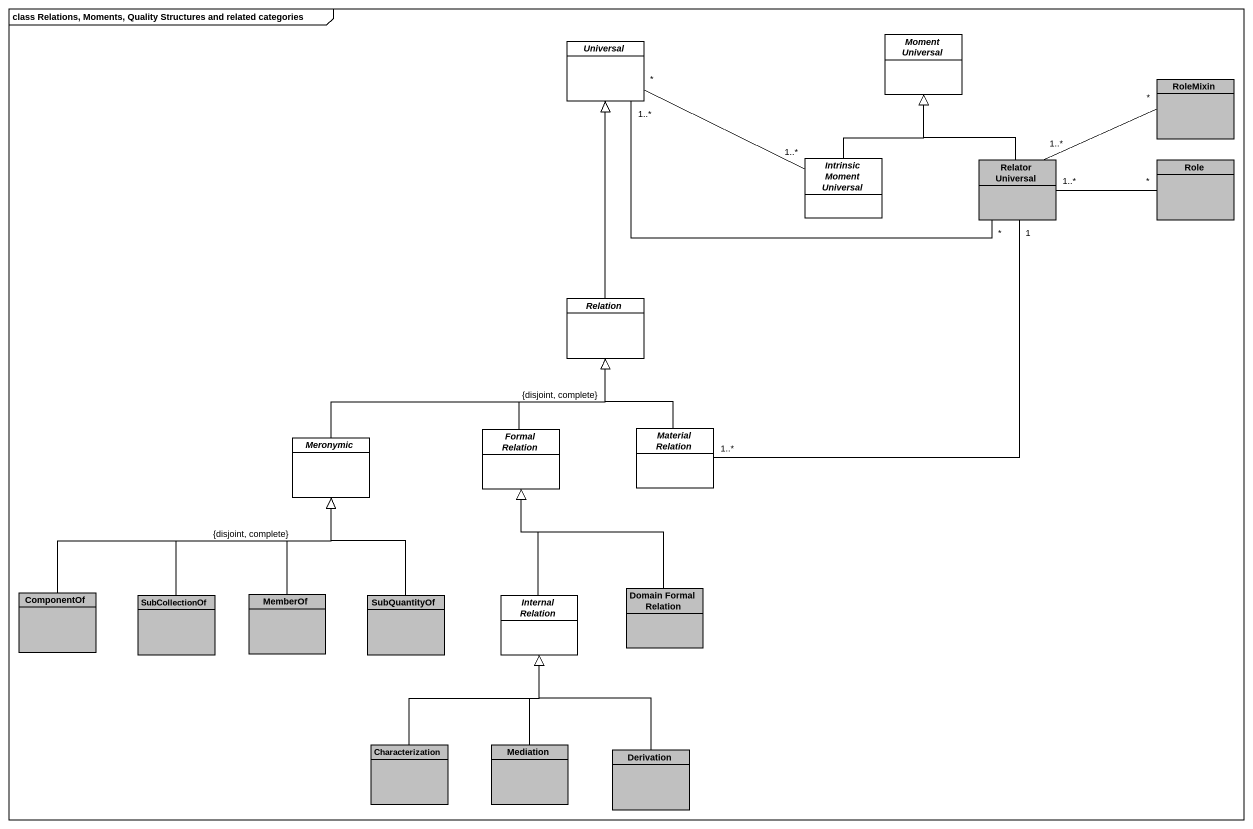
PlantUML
@startuml
mainframe class Relations, Moments, Quality Structures and related categories
hide circle
hide empty members
abstract class Universal
abstract class "Moment Universal" as Moment_Universal
class RoleMixin #C0C0C0
abstract class "Intrinsic Moment Universal" as Intrinsic_Moment_Universal
class "Relator Universal" as Relator_Universal #C0C0C0
class Role #C0C0C0
abstract class Relation
abstract class "Formal Relation" as Formal_Relation
abstract class "Material Relation" as Material_Relation
abstract class Meronymic
class ComponentOf #C0C0C0
class SubCollectionOf #C0C0C0
class MemberOf #C0C0C0
class SubQuantityOf #C0C0C0
abstract class "Internal Relation" as Internal_Relation
class "Domain Formal Relation" as Domain_Formal_Relation #C0C0C0
class Characterization #C0C0C0
class Mediation #C0C0C0
class Derivation #C0C0C0
Intrinsic_Moment_Universal "1..*" -left- "*" Universal
Intrinsic_Moment_Universal -up-|> Moment_Universal
Relator_Universal "*" -left- "1..*" Universal
Relator_Universal -up-|> Moment_Universal
Relator_Universal "1..*" -right- "*" RoleMixin
Relator_Universal "1..*" -right- "*" Role
Relator_Universal "1" -- "1..*" Material_Relation
Relation -up-|> Universal
Formal_Relation -up-|> Relation : {disjoint, complete}
Material_Relation -up-|> Relation
Meronymic -right-|> Relation
ComponentOf -right-|> Meronymic
SubCollectionOf -up-|> Meronymic : {disjoint, complete}
MemberOf -up-|> Meronymic
SubQuantityOf -up-|> Meronymic
Internal_Relation -up-|> Formal_Relation
Domain_Formal_Relation -up-|> Formal_Relation
Characterization -up-|> Internal_Relation
Mediation -up-|> Internal_Relation
Derivation -up-|> Internal_Relation
@enduml
